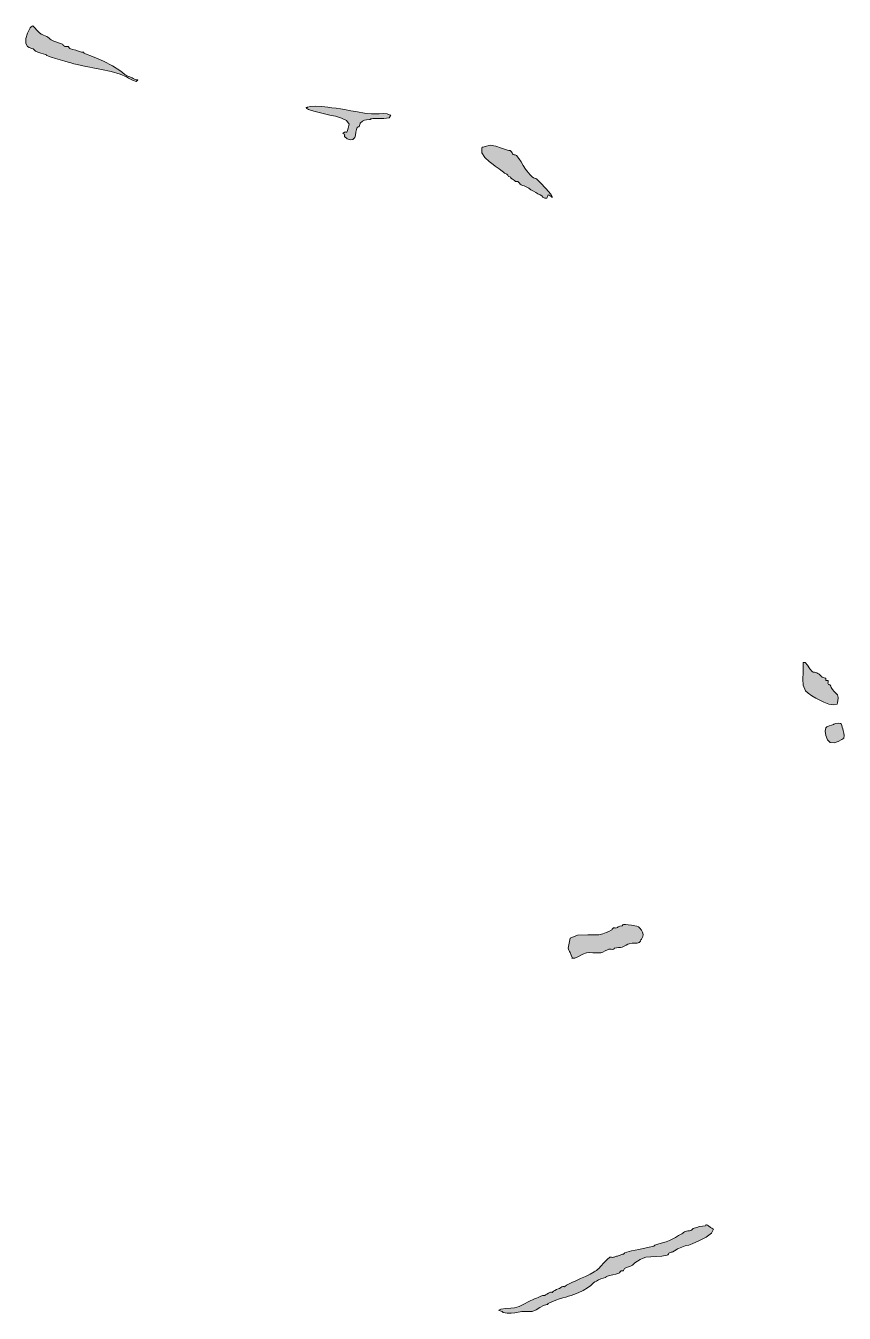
# Model space of a CAD drawing. Header units: inches. Extents: x -493 to 820, y -401 to 913.
# Drawn here: x -98.7 to -21.6, y 791.8 to 913.1 of the extents above; entities that cross this region are included whole.
import ezdxf

# ---------------------------------------------------------------- set-up
doc = ezdxf.new("R2010")
doc.units = ezdxf.units.IN
doc.header["$MEASUREMENT"] = 0
doc.layers.add('Layer 1', color=7, linetype='Continuous')

msp = doc.modelspace()

# ---------------------------------------------------------------- hatches: boundary and pattern name
at = {"layer": 'Layer 1', "true_color": 0xffffff}
for points in [[(-98.12, 913.02), (-98.07, 913.05), (-98.06, 913.07), (-98.06, 913.07), (-98.02, 913.02), (-97.88, 912.86), (-97.68, 912.65), (-97.47, 912.44), (-97.28, 912.28), (-97.18, 912.23), (-97.05, 912.18), (-96.9, 912.13), (-96.75, 912.06), (-96.64, 911.99), (-96.53, 911.9), (-96.43, 911.81), (-96.32, 911.75), (-96.07, 911.63), (-95.8, 911.53), (-95.53, 911.43), (-95.27, 911.32), (-95.22, 911.28), (-95.15, 911.21), (-95.1, 911.15), (-95.05, 911.11), (-94.98, 911.1), (-94.89, 911.11), (-94.81, 911.12), (-94.74, 911.11), (-94.69, 911.07), (-94.62, 911), (-94.57, 910.93), (-94.52, 910.9), (-94.28, 910.83), (-94.01, 910.76), (-93.74, 910.68), (-93.47, 910.58), (-93.42, 910.58), (-93.35, 910.59), (-93.29, 910.59), (-93.25, 910.58), (-93.25, 910.56), (-93.25, 910.53), (-93.26, 910.49), (-93.25, 910.48), (-92.28, 910.11), (-91.39, 909.74), (-90.56, 909.31), (-89.76, 908.78), (-89.58, 908.64), (-89.4, 908.49), (-89.19, 908.35), (-88.91, 908.25), (-88.8, 908.21), (-88.7, 908.17), (-88.61, 908.11), (-88.49, 908.04), (-88.42, 908.02), (-88.31, 907.99), (-88.21, 907.97), (-88.17, 907.93), (-88.33, 907.81), (-88.67, 907.93), (-89.03, 908.12), (-89.23, 908.25), (-89.84, 908.52), (-90.68, 908.75), (-91.59, 908.94), (-92.41, 909.1), (-92.7, 909.16), (-93.07, 909.24), (-93.48, 909.33), (-93.89, 909.42), (-94.19, 909.49), (-94.47, 909.57), (-94.74, 909.65), (-95.05, 909.73), (-95.48, 909.85), (-95.91, 909.97), (-96.33, 910.11), (-96.75, 910.26), (-96.77, 910.28), (-96.78, 910.31), (-96.81, 910.35), (-96.85, 910.37), (-97.07, 910.43), (-97.31, 910.5), (-97.57, 910.59), (-97.81, 910.69), (-97.86, 910.73), (-97.92, 910.8), (-97.98, 910.86), (-98.02, 910.9), (-98.18, 910.94), (-98.29, 910.98), (-98.4, 911.03), (-98.55, 911.11), (-98.72, 911.41), (-98.71, 911.86), (-98.56, 912.37), (-98.34, 912.8), (-98.29, 912.87), (-98.25, 912.93), (-98.2, 912.98)], [(-72.18, 905.39), (-71.9, 905.48), (-71.41, 905.49), (-70.83, 905.45), (-70.28, 905.39), (-69.89, 905.35), (-69.49, 905.3), (-69.09, 905.24), (-68.69, 905.18), (-68.1, 905.07), (-67.48, 904.95), (-66.83, 904.83), (-66.15, 904.76), (-65.83, 904.76), (-65.45, 904.78), (-65.05, 904.79), (-64.67, 904.76), (-64.62, 904.74), (-64.51, 904.7), (-64.4, 904.66), (-64.35, 904.65), (-64.48, 904.41), (-65, 904.33), (-65.62, 904.33), (-66.04, 904.33), (-66.14, 904.31), (-66.21, 904.29), (-66.28, 904.25), (-66.36, 904.23), (-66.62, 904.2), (-66.82, 904.17), (-67.01, 904.09), (-67.21, 903.91), (-67.24, 903.84), (-67.26, 903.76), (-67.28, 903.67), (-67.31, 903.59), (-67.36, 903.56), (-67.42, 903.54), (-67.49, 903.51), (-67.52, 903.49), (-67.58, 903.3), (-67.62, 903.05), (-67.67, 902.77), (-67.74, 902.53), (-67.9, 902.37), (-68.16, 902.34), (-68.45, 902.43), (-68.69, 902.64), (-68.7, 902.69), (-68.69, 902.75), (-68.68, 902.81), (-68.69, 902.85), (-68.78, 902.9), (-68.85, 902.92), (-68.84, 902.95), (-68.69, 903.06), (-68.64, 903.07), (-68.58, 903.06), (-68.52, 903.05), (-68.48, 903.06), (-68.43, 903.19), (-68.36, 903.43), (-68.29, 903.67), (-68.27, 903.8), (-68.51, 904.14), (-68.99, 904.38), (-69.56, 904.54), (-70.07, 904.65), (-70.59, 904.77), (-71.09, 904.89), (-71.59, 905.01), (-72.08, 905.18), (-72.1, 905.19), (-72.17, 905.23), (-72.25, 905.27), (-72.29, 905.29), (-72.31, 905.33), (-72.27, 905.36), (-72.21, 905.38)], [(-55.45, 901.69), (-54.98, 901.81), (-54.45, 901.72), (-53.92, 901.53), (-53.44, 901.37), (-53.34, 901.35), (-53.22, 901.33), (-53.11, 901.31), (-53.02, 901.26), (-52.96, 901.19), (-52.91, 901.1), (-52.87, 901.01), (-52.81, 900.95), (-52.73, 900.91), (-52.64, 900.9), (-52.56, 900.88), (-52.49, 900.84), (-52.27, 900.58), (-52.07, 900.25), (-51.87, 899.9), (-51.64, 899.57), (-51.53, 899.42), (-51.38, 899.23), (-51.2, 899.02), (-51.01, 898.83), (-50.91, 898.76), (-50.8, 898.72), (-50.69, 898.68), (-50.58, 898.62), (-50.23, 898.28), (-49.73, 897.75), (-49.28, 897.22), (-49.1, 896.92), (-49.16, 896.94), (-49.28, 897.02), (-49.42, 897.1), (-49.52, 897.13), (-49.56, 897.07), (-49.58, 896.95), (-49.65, 896.84), (-49.84, 896.82), (-49.9, 896.86), (-50.01, 896.94), (-50.13, 897.05), (-50.27, 897.13), (-50.38, 897.19), (-50.49, 897.24), (-50.6, 897.29), (-50.69, 897.35), (-50.91, 897.48), (-51.14, 897.63), (-51.35, 897.76), (-51.54, 897.88), (-51.66, 897.93), (-51.79, 897.98), (-51.93, 898.02), (-52.07, 898.09), (-52.15, 898.16), (-52.22, 898.25), (-52.3, 898.33), (-52.38, 898.4), (-52.43, 898.41), (-52.49, 898.4), (-52.56, 898.39), (-52.6, 898.4), (-52.69, 898.5), (-52.77, 898.57), (-52.88, 898.63), (-53.02, 898.72), (-53.04, 898.75), (-53.05, 898.79), (-53.06, 898.81), (-53.12, 898.83), (-53.24, 898.88), (-53.33, 898.99), (-53.42, 899.09), (-53.55, 899.15), (-53.63, 899.18), (-53.74, 899.27), (-53.85, 899.37), (-53.97, 899.46), (-54.14, 899.59), (-54.32, 899.71), (-54.51, 899.85), (-54.71, 899.99), (-55.09, 900.29), (-55.49, 900.66), (-55.77, 901.1), (-55.77, 901.58), (-55.72, 901.63), (-55.63, 901.65), (-55.54, 901.66)], [(-25.49, 853.09), (-25.3, 853.09), (-25.08, 852.84), (-24.86, 852.5), (-24.64, 852.24), (-24.55, 852.2), (-24.44, 852.18), (-24.33, 852.17), (-24.22, 852.13), (-24.11, 852.08), (-24.01, 852), (-23.91, 851.92), (-23.8, 851.82), (-23.77, 851.8), (-23.74, 851.76), (-23.71, 851.73), (-23.69, 851.71), (-23.62, 851.69), (-23.53, 851.66), (-23.44, 851.64), (-23.37, 851.61), (-23.36, 851.56), (-23.37, 851.5), (-23.38, 851.44), (-23.37, 851.39), (-23.33, 851.39), (-23.26, 851.4), (-23.2, 851.4), (-23.16, 851.39), (-23.15, 851.32), (-23.16, 851.24), (-23.17, 851.15), (-23.16, 851.08), (-23.12, 851.04), (-23.06, 851.02), (-22.99, 851), (-22.95, 850.97), (-22.89, 850.86), (-22.85, 850.75), (-22.8, 850.65), (-22.74, 850.55), (-22.58, 850.38), (-22.42, 850.22), (-22.28, 850.05), (-22.21, 849.81), (-22.22, 849.74), (-22.24, 849.53), (-22.27, 849.3), (-22.31, 849.17), (-22.63, 849.1), (-23.07, 849.19), (-23.55, 849.38), (-24.01, 849.59), (-24.31, 849.75), (-24.69, 849.96), (-25.04, 850.2), (-25.28, 850.44), (-25.49, 850.97), (-25.53, 851.53), (-25.5, 852.16), (-25.49, 852.88), (-25.49, 852.92), (-25.5, 852.99), (-25.5, 853.05)], [(-22.63, 847.26), (-22.61, 847.29), (-22.44, 847.35), (-22.2, 847.39), (-22, 847.37), (-21.9, 847.29), (-21.85, 847.17), (-21.82, 847.02), (-21.78, 846.84), (-21.73, 846.69), (-21.67, 846.46), (-21.63, 846.21), (-21.68, 845.99), (-21.85, 845.85), (-22.19, 845.67), (-22.59, 845.54), (-22.95, 845.57), (-23.21, 845.81), (-23.37, 846.21), (-23.43, 846.63), (-23.37, 846.95), (-23.26, 847.04), (-23.06, 847.13), (-22.84, 847.21)], [(-42.54, 828.31), (-42.53, 828.33), (-42.51, 828.37), (-42.48, 828.4), (-42.43, 828.42), (-42.24, 828.41), (-41.98, 828.39), (-41.68, 828.35), (-41.37, 828.31), (-41.18, 828.27), (-41.02, 828.2), (-40.88, 828.08), (-40.74, 827.89), (-40.62, 827.69), (-40.58, 827.49), (-40.61, 827.28), (-40.74, 827.04), (-40.78, 826.97), (-40.83, 826.87), (-40.89, 826.78), (-40.95, 826.72), (-41.15, 826.66), (-41.37, 826.66), (-41.61, 826.67), (-41.9, 826.62), (-42.03, 826.56), (-42.18, 826.47), (-42.35, 826.38), (-42.54, 826.3), (-42.72, 826.26), (-42.9, 826.25), (-43.09, 826.23), (-43.28, 826.19), (-43.29, 826.18), (-43.31, 826.15), (-43.34, 826.11), (-43.38, 826.09), (-43.49, 826.08), (-43.6, 826.09), (-43.7, 826.1), (-43.81, 826.09), (-43.94, 826.03), (-44.14, 825.93), (-44.37, 825.83), (-44.55, 825.77), (-44.92, 825.75), (-45.3, 825.77), (-45.65, 825.79), (-45.92, 825.77), (-46.26, 825.64), (-46.65, 825.42), (-47.02, 825.25), (-47.3, 825.24), (-47.26, 825.31), (-47.34, 825.54), (-47.46, 825.78), (-47.51, 825.88), (-47.53, 825.94), (-47.56, 826.01), (-47.6, 826.1), (-47.62, 826.19), (-47.44, 827.13), (-46.75, 827.43), (-45.79, 827.44), (-44.76, 827.46), (-44.37, 827.55), (-44.07, 827.66), (-43.82, 827.78), (-43.6, 827.89), (-43.53, 827.93), (-43.48, 828), (-43.43, 828.06), (-43.38, 828.1), (-43.31, 828.11), (-43.22, 828.1), (-43.14, 828.09), (-43.07, 828.1), (-43, 828.14), (-42.91, 828.2), (-42.76, 828.26)], [(-34.7, 800.04), (-34.7, 800.06), (-34.68, 800.11), (-34.65, 800.14), (-34.6, 800.15), (-34.51, 800.11), (-34.43, 800.05), (-34.35, 799.99), (-34.28, 799.94), (-34.22, 799.9), (-34.11, 799.83), (-34.01, 799.76), (-33.96, 799.72), (-34.12, 799.35), (-34.65, 798.97), (-35.33, 798.62), (-35.97, 798.35), (-36.27, 798.24), (-36.6, 798.15), (-36.93, 798.04), (-37.24, 797.92), (-37.35, 797.87), (-37.47, 797.78), (-37.62, 797.69), (-37.77, 797.61), (-37.84, 797.58), (-37.92, 797.56), (-38.01, 797.54), (-38.09, 797.5), (-38.14, 797.46), (-38.2, 797.39), (-38.26, 797.32), (-38.3, 797.29), (-38.81, 797.19), (-39.34, 797.15), (-39.86, 797.14), (-40.31, 797.08), (-40.58, 796.99), (-40.85, 796.86), (-41.11, 796.71), (-41.37, 796.55), (-41.43, 796.5), (-41.48, 796.44), (-41.53, 796.38), (-41.58, 796.34), (-41.76, 796.25), (-41.95, 796.18), (-42.14, 796.11), (-42.32, 796.02), (-42.35, 795.98), (-42.38, 795.91), (-42.41, 795.84), (-42.43, 795.81), (-42.48, 795.8), (-42.54, 795.81), (-42.6, 795.82), (-42.64, 795.81), (-42.69, 795.76), (-42.75, 795.7), (-42.81, 795.63), (-42.85, 795.59), (-43.14, 795.49), (-43.44, 795.42), (-43.74, 795.36), (-44.02, 795.28), (-44.04, 795.26), (-44.05, 795.23), (-44.08, 795.19), (-44.12, 795.17), (-44.33, 795.11), (-44.55, 795.04), (-44.78, 794.95), (-44.97, 794.85), (-45.11, 794.77), (-45.24, 794.67), (-45.37, 794.56), (-45.5, 794.43), (-45.81, 794.21), (-46.23, 793.97), (-46.68, 793.75), (-47.09, 793.58), (-47.34, 793.5), (-47.6, 793.42), (-47.87, 793.34), (-48.15, 793.26), (-48.45, 793.17), (-48.81, 793.03), (-49.18, 792.88), (-49.52, 792.74), (-49.55, 792.71), (-49.55, 792.68), (-49.57, 792.65), (-49.63, 792.63), (-49.96, 792.54), (-50.3, 792.35), (-50.66, 792.14), (-51.01, 791.99), (-51.22, 791.98), (-51.57, 791.98), (-52.01, 791.97), (-52.49, 791.89), (-52.66, 791.86), (-52.99, 791.82), (-53.39, 791.81), (-53.76, 791.89), (-53.8, 791.92), (-53.83, 791.95), (-53.84, 791.98), (-53.87, 791.99), (-53.94, 792.02), (-54.05, 792.04), (-54.14, 792.07), (-54.18, 792.1), (-53.97, 792.21), (-53.51, 792.26), (-53.02, 792.28), (-52.7, 792.31), (-52.25, 792.46), (-51.81, 792.67), (-51.33, 792.91), (-50.8, 793.16), (-50.62, 793.23), (-50.45, 793.31), (-50.26, 793.39), (-50.05, 793.48), (-50.01, 793.48), (-49.94, 793.47), (-49.88, 793.47), (-49.84, 793.48), (-49.77, 793.54), (-49.64, 793.62), (-49.48, 793.71), (-49.31, 793.79), (-49.27, 793.8), (-49.2, 793.79), (-49.14, 793.78), (-49.1, 793.79), (-49.01, 793.88), (-48.88, 793.97), (-48.74, 794.04), (-48.57, 794.11), (-48.45, 794.16), (-48.33, 794.23), (-48.22, 794.29), (-48.15, 794.32), (-48.1, 794.33), (-48.04, 794.32), (-47.98, 794.31), (-47.94, 794.32), (-47.78, 794.45), (-47.53, 794.59), (-47.24, 794.73), (-46.98, 794.85), (-46.48, 795.08), (-46, 795.29), (-45.55, 795.5), (-45.18, 795.7), (-45.08, 795.77), (-44.97, 795.84), (-44.87, 795.92), (-44.76, 796.02), (-44.55, 796.25), (-44.27, 796.57), (-43.97, 796.88), (-43.7, 797.08), (-43.63, 797.09), (-43.54, 797.08), (-43.46, 797.07), (-43.38, 797.08), (-43.31, 797.1), (-43.24, 797.13), (-43.16, 797.16), (-43.07, 797.18), (-43, 797.2), (-42.92, 797.23), (-42.84, 797.26), (-42.75, 797.29), (-42.68, 797.31), (-42.61, 797.34), (-42.52, 797.37), (-42.43, 797.39), (-42.38, 797.42), (-42.36, 797.45), (-42.34, 797.48), (-42.32, 797.5), (-41.66, 797.68), (-40.98, 797.83), (-40.28, 797.97), (-39.57, 798.14), (-39.52, 798.16), (-39.5, 798.19), (-39.48, 798.22), (-39.47, 798.24), (-39.11, 798.34), (-38.76, 798.44), (-38.42, 798.54), (-38.09, 798.67), (-37.79, 798.81), (-37.51, 798.96), (-37.23, 799.13), (-36.92, 799.3), (-36.84, 799.35), (-36.76, 799.41), (-36.68, 799.47), (-36.61, 799.51), (-36.48, 799.55), (-36.35, 799.56), (-36.22, 799.58), (-36.08, 799.62), (-36, 799.66), (-35.93, 799.72), (-35.85, 799.78), (-35.76, 799.83), (-35.53, 799.9), (-35.26, 799.98), (-34.98, 800.03)]]:
    msp.add_hatch(color=7, dxfattribs=at).paths.add_polyline_path(points)

# ---------------------------------------------------------------- linework, layer by layer
at = {"layer": 'Layer 1', "lineweight": 0}
for points in [[(-98.12, 913.02), (-98.07, 913.05), (-98.06, 913.07), (-98.06, 913.07), (-98.02, 913.02), (-97.88, 912.86), (-97.68, 912.65), (-97.47, 912.44), (-97.28, 912.28), (-97.18, 912.23), (-97.05, 912.18), (-96.9, 912.13), (-96.75, 912.06), (-96.64, 911.99), (-96.53, 911.9), (-96.43, 911.81), (-96.32, 911.75), (-96.07, 911.63), (-95.8, 911.53), (-95.53, 911.43), (-95.27, 911.32), (-95.22, 911.28), (-95.15, 911.21), (-95.1, 911.15), (-95.05, 911.11), (-94.98, 911.1), (-94.89, 911.11), (-94.81, 911.12), (-94.74, 911.11), (-94.69, 911.07), (-94.62, 911), (-94.57, 910.93), (-94.52, 910.9), (-94.28, 910.83), (-94.01, 910.76), (-93.74, 910.68), (-93.47, 910.58), (-93.42, 910.58), (-93.35, 910.59), (-93.29, 910.59), (-93.25, 910.58), (-93.25, 910.56), (-93.25, 910.53), (-93.26, 910.49), (-93.25, 910.48), (-92.28, 910.11), (-91.39, 909.74), (-90.56, 909.31), (-89.76, 908.78), (-89.58, 908.64), (-89.4, 908.49), (-89.19, 908.35), (-88.91, 908.25), (-88.8, 908.21), (-88.7, 908.17), (-88.61, 908.11), (-88.49, 908.04), (-88.42, 908.02), (-88.31, 907.99), (-88.21, 907.97), (-88.17, 907.93), (-88.33, 907.81), (-88.67, 907.93), (-89.03, 908.12), (-89.23, 908.25), (-89.84, 908.52), (-90.68, 908.75), (-91.59, 908.94), (-92.41, 909.1), (-92.7, 909.16), (-93.07, 909.24), (-93.48, 909.33), (-93.89, 909.42), (-94.19, 909.49), (-94.47, 909.57), (-94.74, 909.65), (-95.05, 909.73), (-95.48, 909.85), (-95.91, 909.97), (-96.33, 910.11), (-96.75, 910.26), (-96.77, 910.28), (-96.78, 910.31), (-96.81, 910.35), (-96.85, 910.37), (-97.07, 910.43), (-97.31, 910.5), (-97.57, 910.59), (-97.81, 910.69), (-97.86, 910.73), (-97.92, 910.8), (-97.98, 910.86), (-98.02, 910.9), (-98.18, 910.94), (-98.29, 910.98), (-98.4, 911.03), (-98.55, 911.11), (-98.72, 911.41), (-98.71, 911.86), (-98.56, 912.37), (-98.34, 912.8), (-98.29, 912.87), (-98.25, 912.93), (-98.2, 912.98), (-98.12, 913.02), (-98.12, 913.02)], [(-72.18, 905.39), (-71.9, 905.48), (-71.41, 905.49), (-70.83, 905.45), (-70.28, 905.39), (-69.89, 905.35), (-69.49, 905.3), (-69.09, 905.24), (-68.69, 905.18), (-68.1, 905.07), (-67.48, 904.95), (-66.83, 904.83), (-66.15, 904.76), (-65.83, 904.76), (-65.45, 904.78), (-65.05, 904.79), (-64.67, 904.76), (-64.62, 904.74), (-64.51, 904.7), (-64.4, 904.66), (-64.35, 904.65), (-64.48, 904.41), (-65, 904.33), (-65.62, 904.33), (-66.04, 904.33), (-66.14, 904.31), (-66.21, 904.29), (-66.28, 904.25), (-66.36, 904.23), (-66.62, 904.2), (-66.82, 904.17), (-67.01, 904.09), (-67.21, 903.91), (-67.24, 903.84), (-67.26, 903.76), (-67.28, 903.67), (-67.31, 903.59), (-67.36, 903.56), (-67.42, 903.54), (-67.49, 903.51), (-67.52, 903.49), (-67.58, 903.3), (-67.62, 903.05), (-67.67, 902.77), (-67.74, 902.53), (-67.9, 902.37), (-68.16, 902.34), (-68.45, 902.43), (-68.69, 902.64), (-68.7, 902.69), (-68.69, 902.75), (-68.68, 902.81), (-68.69, 902.85), (-68.78, 902.9), (-68.85, 902.92), (-68.84, 902.95), (-68.69, 903.06), (-68.64, 903.07), (-68.58, 903.06), (-68.52, 903.05), (-68.48, 903.06), (-68.43, 903.19), (-68.36, 903.43), (-68.29, 903.67), (-68.27, 903.8), (-68.51, 904.14), (-68.99, 904.38), (-69.56, 904.54), (-70.07, 904.65), (-70.59, 904.77), (-71.09, 904.89), (-71.59, 905.01), (-72.08, 905.18), (-72.1, 905.19), (-72.17, 905.23), (-72.25, 905.27), (-72.29, 905.29), (-72.31, 905.33), (-72.27, 905.36), (-72.21, 905.38), (-72.18, 905.39), (-72.18, 905.39)], [(-55.45, 901.69), (-54.98, 901.81), (-54.45, 901.72), (-53.92, 901.53), (-53.44, 901.37), (-53.34, 901.35), (-53.22, 901.33), (-53.11, 901.31), (-53.02, 901.26), (-52.96, 901.19), (-52.91, 901.1), (-52.87, 901.01), (-52.81, 900.95), (-52.73, 900.91), (-52.64, 900.9), (-52.56, 900.88), (-52.49, 900.84), (-52.27, 900.58), (-52.07, 900.25), (-51.87, 899.9), (-51.64, 899.57), (-51.53, 899.42), (-51.38, 899.23), (-51.2, 899.02), (-51.01, 898.83), (-50.91, 898.76), (-50.8, 898.72), (-50.69, 898.68), (-50.58, 898.62), (-50.23, 898.28), (-49.73, 897.75), (-49.28, 897.22), (-49.1, 896.92), (-49.16, 896.94), (-49.28, 897.02), (-49.42, 897.1), (-49.52, 897.13), (-49.56, 897.07), (-49.58, 896.95), (-49.65, 896.84), (-49.84, 896.82), (-49.9, 896.86), (-50.01, 896.94), (-50.13, 897.05), (-50.27, 897.13), (-50.38, 897.19), (-50.49, 897.24), (-50.6, 897.29), (-50.69, 897.35), (-50.91, 897.48), (-51.14, 897.63), (-51.35, 897.76), (-51.54, 897.88), (-51.66, 897.93), (-51.79, 897.98), (-51.93, 898.02), (-52.07, 898.09), (-52.15, 898.16), (-52.22, 898.25), (-52.3, 898.33), (-52.38, 898.4), (-52.43, 898.41), (-52.49, 898.4), (-52.56, 898.39), (-52.6, 898.4), (-52.69, 898.5), (-52.77, 898.57), (-52.88, 898.63), (-53.02, 898.72), (-53.04, 898.75), (-53.05, 898.79), (-53.06, 898.81), (-53.12, 898.83), (-53.24, 898.88), (-53.33, 898.99), (-53.42, 899.09), (-53.55, 899.15), (-53.63, 899.18), (-53.74, 899.27), (-53.85, 899.37), (-53.97, 899.46), (-54.14, 899.59), (-54.32, 899.71), (-54.51, 899.85), (-54.71, 899.99), (-55.09, 900.29), (-55.49, 900.66), (-55.77, 901.1), (-55.77, 901.58), (-55.72, 901.63), (-55.63, 901.65), (-55.54, 901.66), (-55.45, 901.69), (-55.45, 901.69)], [(-25.49, 853.09), (-25.3, 853.09), (-25.08, 852.84), (-24.86, 852.5), (-24.64, 852.24), (-24.55, 852.2), (-24.44, 852.18), (-24.33, 852.17), (-24.22, 852.13), (-24.11, 852.08), (-24.01, 852), (-23.91, 851.92), (-23.8, 851.82), (-23.77, 851.8), (-23.74, 851.76), (-23.71, 851.73), (-23.69, 851.71), (-23.62, 851.69), (-23.53, 851.66), (-23.44, 851.64), (-23.37, 851.61), (-23.36, 851.56), (-23.37, 851.5), (-23.38, 851.44), (-23.37, 851.39), (-23.33, 851.39), (-23.26, 851.4), (-23.2, 851.4), (-23.16, 851.39), (-23.15, 851.32), (-23.16, 851.24), (-23.17, 851.15), (-23.16, 851.08), (-23.12, 851.04), (-23.06, 851.02), (-22.99, 851), (-22.95, 850.97), (-22.89, 850.86), (-22.85, 850.75), (-22.8, 850.65), (-22.74, 850.55), (-22.58, 850.38), (-22.42, 850.22), (-22.28, 850.05), (-22.21, 849.81), (-22.22, 849.74), (-22.24, 849.53), (-22.27, 849.3), (-22.31, 849.17), (-22.63, 849.1), (-23.07, 849.19), (-23.55, 849.38), (-24.01, 849.59), (-24.31, 849.75), (-24.69, 849.96), (-25.04, 850.2), (-25.28, 850.44), (-25.49, 850.97), (-25.53, 851.53), (-25.5, 852.16), (-25.49, 852.88), (-25.49, 852.92), (-25.5, 852.99), (-25.5, 853.05), (-25.49, 853.09), (-25.49, 853.09)], [(-22.63, 847.26), (-22.61, 847.29), (-22.44, 847.35), (-22.2, 847.39), (-22, 847.37), (-21.9, 847.29), (-21.85, 847.17), (-21.82, 847.02), (-21.78, 846.84), (-21.73, 846.69), (-21.67, 846.46), (-21.63, 846.21), (-21.68, 845.99), (-21.85, 845.85), (-22.19, 845.67), (-22.59, 845.54), (-22.95, 845.57), (-23.21, 845.81), (-23.37, 846.21), (-23.43, 846.63), (-23.37, 846.95), (-23.26, 847.04), (-23.06, 847.13), (-22.84, 847.21), (-22.63, 847.26), (-22.63, 847.26)], [(-42.54, 828.31), (-42.53, 828.33), (-42.51, 828.37), (-42.48, 828.4), (-42.43, 828.42), (-42.24, 828.41), (-41.98, 828.39), (-41.68, 828.35), (-41.37, 828.31), (-41.18, 828.27), (-41.02, 828.2), (-40.88, 828.08), (-40.74, 827.89), (-40.62, 827.69), (-40.58, 827.49), (-40.61, 827.28), (-40.74, 827.04), (-40.78, 826.97), (-40.83, 826.87), (-40.89, 826.78), (-40.95, 826.72), (-41.15, 826.66), (-41.37, 826.66), (-41.61, 826.67), (-41.9, 826.62), (-42.03, 826.56), (-42.18, 826.47), (-42.35, 826.38), (-42.54, 826.3), (-42.72, 826.26), (-42.9, 826.25), (-43.09, 826.23), (-43.28, 826.19), (-43.29, 826.18), (-43.31, 826.15), (-43.34, 826.11), (-43.38, 826.09), (-43.49, 826.08), (-43.6, 826.09), (-43.7, 826.1), (-43.81, 826.09), (-43.94, 826.03), (-44.14, 825.93), (-44.37, 825.83), (-44.55, 825.77), (-44.92, 825.75), (-45.3, 825.77), (-45.65, 825.79), (-45.92, 825.77), (-46.26, 825.64), (-46.65, 825.42), (-47.02, 825.25), (-47.3, 825.24), (-47.26, 825.31), (-47.34, 825.54), (-47.46, 825.78), (-47.51, 825.88), (-47.53, 825.94), (-47.56, 826.01), (-47.6, 826.1), (-47.62, 826.19), (-47.44, 827.13), (-46.75, 827.43), (-45.79, 827.44), (-44.76, 827.46), (-44.37, 827.55), (-44.07, 827.66), (-43.82, 827.78), (-43.6, 827.89), (-43.53, 827.93), (-43.48, 828), (-43.43, 828.06), (-43.38, 828.1), (-43.31, 828.11), (-43.22, 828.1), (-43.14, 828.09), (-43.07, 828.1), (-43, 828.14), (-42.91, 828.2), (-42.76, 828.26), (-42.54, 828.31), (-42.54, 828.31)], [(-34.7, 800.04), (-34.7, 800.06), (-34.68, 800.11), (-34.65, 800.14), (-34.6, 800.15), (-34.51, 800.11), (-34.43, 800.05), (-34.35, 799.99), (-34.28, 799.94), (-34.22, 799.9), (-34.11, 799.83), (-34.01, 799.76), (-33.96, 799.72), (-34.12, 799.35), (-34.65, 798.97), (-35.33, 798.62), (-35.97, 798.35), (-36.27, 798.24), (-36.6, 798.15), (-36.93, 798.04), (-37.24, 797.92), (-37.35, 797.87), (-37.47, 797.78), (-37.62, 797.69), (-37.77, 797.61), (-37.84, 797.58), (-37.92, 797.56), (-38.01, 797.54), (-38.09, 797.5), (-38.14, 797.46), (-38.2, 797.39), (-38.26, 797.32), (-38.3, 797.29), (-38.81, 797.19), (-39.34, 797.15), (-39.86, 797.14), (-40.31, 797.08), (-40.58, 796.99), (-40.85, 796.86), (-41.11, 796.71), (-41.37, 796.55), (-41.43, 796.5), (-41.48, 796.44), (-41.53, 796.38), (-41.58, 796.34), (-41.76, 796.25), (-41.95, 796.18), (-42.14, 796.11), (-42.32, 796.02), (-42.35, 795.98), (-42.38, 795.91), (-42.41, 795.84), (-42.43, 795.81), (-42.48, 795.8), (-42.54, 795.81), (-42.6, 795.82), (-42.64, 795.81), (-42.69, 795.76), (-42.75, 795.7), (-42.81, 795.63), (-42.85, 795.59), (-43.14, 795.49), (-43.44, 795.42), (-43.74, 795.36), (-44.02, 795.28), (-44.04, 795.26), (-44.05, 795.23), (-44.08, 795.19), (-44.12, 795.17), (-44.33, 795.11), (-44.55, 795.04), (-44.78, 794.95), (-44.97, 794.85), (-45.11, 794.77), (-45.24, 794.67), (-45.37, 794.56), (-45.5, 794.43), (-45.81, 794.21), (-46.23, 793.97), (-46.68, 793.75), (-47.09, 793.58), (-47.34, 793.5), (-47.6, 793.42), (-47.87, 793.34), (-48.15, 793.26), (-48.45, 793.17), (-48.81, 793.03), (-49.18, 792.88), (-49.52, 792.74), (-49.55, 792.71), (-49.55, 792.68), (-49.57, 792.65), (-49.63, 792.63), (-49.96, 792.54), (-50.3, 792.35), (-50.66, 792.14), (-51.01, 791.99), (-51.22, 791.98), (-51.57, 791.98), (-52.01, 791.97), (-52.49, 791.89), (-52.66, 791.86), (-52.99, 791.82), (-53.39, 791.81), (-53.76, 791.89), (-53.8, 791.92), (-53.83, 791.95), (-53.84, 791.98), (-53.87, 791.99), (-53.94, 792.02), (-54.05, 792.04), (-54.14, 792.07), (-54.18, 792.1), (-53.97, 792.21), (-53.51, 792.26), (-53.02, 792.28), (-52.7, 792.31), (-52.25, 792.46), (-51.81, 792.67), (-51.33, 792.91), (-50.8, 793.16), (-50.62, 793.23), (-50.45, 793.31), (-50.26, 793.39), (-50.05, 793.48), (-50.01, 793.48), (-49.94, 793.47), (-49.88, 793.47), (-49.84, 793.48), (-49.77, 793.54), (-49.64, 793.62), (-49.48, 793.71), (-49.31, 793.79), (-49.27, 793.8), (-49.2, 793.79), (-49.14, 793.78), (-49.1, 793.79), (-49.01, 793.88), (-48.88, 793.97), (-48.74, 794.04), (-48.57, 794.11), (-48.45, 794.16), (-48.33, 794.23), (-48.22, 794.29), (-48.15, 794.32), (-48.1, 794.33), (-48.04, 794.32), (-47.98, 794.31), (-47.94, 794.32), (-47.78, 794.45), (-47.53, 794.59), (-47.24, 794.73), (-46.98, 794.85), (-46.48, 795.08), (-46, 795.29), (-45.55, 795.5), (-45.18, 795.7), (-45.08, 795.77), (-44.97, 795.84), (-44.87, 795.92), (-44.76, 796.02), (-44.55, 796.25), (-44.27, 796.57), (-43.97, 796.88), (-43.7, 797.08), (-43.63, 797.09), (-43.54, 797.08), (-43.46, 797.07), (-43.38, 797.08), (-43.31, 797.1), (-43.24, 797.13), (-43.16, 797.16), (-43.07, 797.18), (-43, 797.2), (-42.92, 797.23), (-42.84, 797.26), (-42.75, 797.29), (-42.68, 797.31), (-42.61, 797.34), (-42.52, 797.37), (-42.43, 797.39), (-42.38, 797.42), (-42.36, 797.45), (-42.34, 797.48), (-42.32, 797.5), (-41.66, 797.68), (-40.98, 797.83), (-40.28, 797.97), (-39.57, 798.14), (-39.52, 798.16), (-39.5, 798.19), (-39.48, 798.22), (-39.47, 798.24), (-39.11, 798.34), (-38.76, 798.44), (-38.42, 798.54), (-38.09, 798.67), (-37.79, 798.81), (-37.51, 798.96), (-37.23, 799.13), (-36.92, 799.3), (-36.84, 799.35), (-36.76, 799.41), (-36.68, 799.47), (-36.61, 799.51), (-36.48, 799.55), (-36.35, 799.56), (-36.22, 799.58), (-36.08, 799.62), (-36, 799.66), (-35.93, 799.72), (-35.85, 799.78), (-35.76, 799.83), (-35.53, 799.9), (-35.26, 799.98), (-34.98, 800.03), (-34.7, 800.04), (-34.7, 800.04)]]:
    msp.add_lwpolyline(points, dxfattribs=at)

doc.saveas('drawing.dxf')
